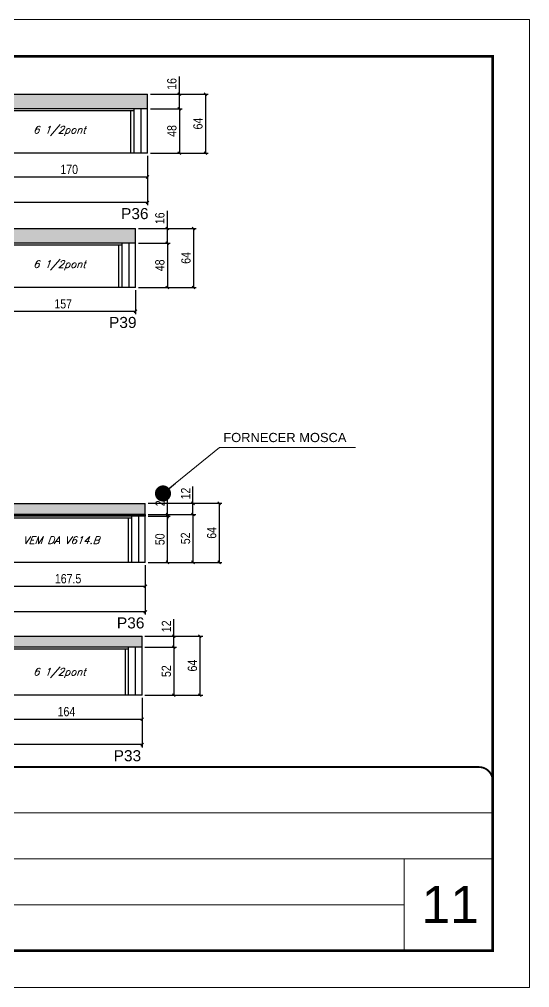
# Model space of a CAD drawing. Extents: x 3309 to 9590, y -2522 to 14608.
# Drawn here: x 7425 to 7978, y 11261 to 12311 of the extents above; entities that cross this region are included whole.
import ezdxf

# ---------------------------------------------------------------- set-up
doc = ezdxf.new("R2010")
doc.units = 0
doc.linetypes.add('CONTINUO', pattern=[0])
doc.linetypes.add('DASHED', pattern=[0.75, 0.5, -0.25])
for name, color, linetype in [('5', 5, 'Continuous'), ('COTA', 241, 'Continuous'), ('Painéis', 200, 'Continuous'), ('SARR_2.2x7', 40, 'Continuous'), ('SARR_3.5x7', 81, 'Continuous'), ('texto', 7, 'Continuous')]:
    doc.layers.add(name, color=color, linetype=linetype)
for name, color, linetype, lineweight in [('CARIMBO', 255, 'Continuous', 9), ('Folhas', 255, 'Continuous', 9), ('Hachura', 251, 'Continuous', 9), ('SARRAFO DE PRESSAO', 251, 'DASHED', 9)]:
    doc.layers.add(name, color=color, linetype=linetype, lineweight=lineweight)
doc.styles.add('ARIAL', font='arial.ttf')
doc.styles.add('COTA TECNICA', font='techl___.ttf', dxfattribs={"height": 10})
doc.styles.add('Romans', font='romans.shx')
doc.styles.get("Standard").update_dxf_attribs({"font": 'arial.ttf'})
doc.dimstyles.new('3x', dxfattribs={"dimtxt": 10, "dimasz": 5, "dimexe": 7, "dimexo": 5, "dimgap": 4, "dimtad": 1, "dimdec": 4, "dimlfac": 0.333333, "dimdsep": 46, "dimtxsty": 'Standard', "dimblk": 'DOT', "dimcen": 0.09, "dimclrd": 1, "dimclre": 1, "dimclrt": 2, "dimadec": 0, "dimazin": 2, "dimtfac": 1, "dimtdec": 4, "dimtmove": 0, "dimatfit": 3, "dimldrblk": 'DOT', "dimfxl": 1, "dimtolj": 1, "dimtzin": 0, "dimlwd": 9, "dimlwe": 9, "dimarcsym": 0})
doc.dimstyles.new('PAINEL', dxfattribs={"dimtxt": 10, "dimasz": 3, "dimexe": 3, "dimexo": 3, "dimgap": 3, "dimtad": 1, "dimdec": 1, "dimzin": 12, "dimdsep": 46, "dimtxsty": 'COTA TECNICA', "dimblk1": 'OBLIQUE', "dimblk2": 'OBLIQUE', "dimsah": 1, "dimcen": 0.9, "dimclrd": 4, "dimclre": 4, "dimclrt": 240, "dimadec": 1, "dimazin": 3, "dimtfac": 1, "dimtdec": 1, "dimtmove": 0, "dimatfit": 3, "dimfxl": 1, "dimtolj": 1, "dimtzin": 12, "dimarcsym": 0})

# ---------------------------------------------------------------- blocks, each defined once
blk = doc.blocks.new('9999999999')
at = {"color": 30, "linetype": 'CONTINUO'}
for p, q in [((98564.6, 34379.6), (99584, 34379.6)), ((98564.6, 34329.8), (99488, 34329.8)), ((99584, 34329.8), (99488, 34329.8)), ((99488, 34329.8), (99488, 34230.2)), ((98564.6, 34280), (99488, 34280))]:
    blk.add_line(p, q, dxfattribs=at)
at = {"color": 30, "linetype": 'CONTINUO', "const_width": 2}
blk.add_lwpolyline([(99584, 34230.2), (99584, 34414.4, 0.414214), (99569, 34429.4), (98229, 34429.4, 0.414214), (98214, 34414.4), (98214, 34245.2, 0.414214), (98229, 34230.2), (99584, 34230.2)], format="xyb", dxfattribs=at)
at = {"layer": 'Folhas'}
blk.add_lwpolyline([(98139, 34190.2), (99624, 34190.2), (99624, 35240.2), (98139, 35240.2)], close=True, dxfattribs=at)
at = {"layer": 'Folhas', "color": 30, "const_width": 3}
blk.add_lwpolyline([(98214, 34230.2), (99584, 34230.2), (99584, 35200.2), (98214, 35200.2)], close=True, dxfattribs=at)
blk = doc.blocks.new('_Oblique')
at = {"color": 0, "linetype": 'ByBlock', "lineweight": -2}
blk.add_line((-0.5, -0.5), (0.5, 0.5), dxfattribs=at)
blk = doc.blocks.new('*D1608')
at = {"layer": 'COTA', "color": 4, "linetype": 'ByBlock', "lineweight": -2, "transparency": 16777216}
for p, q in [((6905.8, 12162.7), (6905.8, 12109.1)), ((7563.8, 12162.7), (7563.8, 12109.1)), ((7563.8, 12112.1), (6905.8, 12112.1))]:
    blk.add_line(p, q, dxfattribs=at)
at = {"layer": 'Defpoints', "color": 0, "linetype": 'ByBlock', "transparency": 16777216}
for p in [(6905.8, 12165.7), (7563.8, 12165.7), (6905.8, 12112.1)]:
    blk.add_point(p, dxfattribs=at)
at = {"layer": 'COTA', "color": 4, "linetype": 'ByBlock', "lineweight": -2, "transparency": 16777216, "xscale": 3, "yscale": 3, "zscale": 3, "rotation": 180}
blk.add_blockref('_Oblique', (6905.8, 12112.1), dxfattribs=at)
at = {"layer": 'COTA', "color": 4, "linetype": 'ByBlock', "lineweight": -2, "transparency": 16777216, "xscale": 3, "yscale": 3, "zscale": 3}
blk.add_blockref('_Oblique', (7563.8, 12112.1), dxfattribs=at)
at = {"layer": 'COTA', "color": 240, "linetype": 'ByBlock', "transparency": 16777216, "insert": (7234.8, 12120.2), "char_height": 10, "attachment_point": 5, "style": 'COTA TECNICA'}
blk.add_mtext('\\A1;658', dxfattribs=at)
blk = doc.blocks.new('*D1607')
at = {"layer": 'COTA', "color": 4, "lineweight": -2, "transparency": 16777216}
for p, q in [((7566.8, 12229.7), (7629.5, 12229.7)), ((7626.5, 12229.7), (7626.5, 12165.7)), ((7566.8, 12165.7), (7629.5, 12165.7))]:
    blk.add_line(p, q, dxfattribs=at)
at = {"layer": 'Defpoints', "color": 0, "transparency": 16777216}
for p in [(7563.8, 12229.7, 0), (7563.8, 12165.7, 0), (7626.5, 12165.7)]:
    blk.add_point(p, dxfattribs=at)
at = {"layer": 'COTA', "color": 4, "lineweight": -2, "transparency": 16777216, "xscale": 3, "yscale": 3, "zscale": 3}
for p, rotation in [((7626.5, 12229.7), 90), ((7626.5, 12165.7), 270)]:
    blk.add_blockref('_Oblique', p, dxfattribs=dict(at, rotation=rotation))
at = {"layer": 'COTA', "color": 240, "transparency": 16777216, "insert": (7618.4, 12197.7), "char_height": 10, "attachment_point": 5, "rotation": 90, "style": 'COTA TECNICA'}
blk.add_mtext('\\A1;64', dxfattribs=at)
blk = doc.blocks.new('*D1609')
at = {"layer": 'COTA', "color": 4, "lineweight": -2, "transparency": 16777216}
for p, q in [((7393.8, 12162.7), (7393.8, 12136.8)), ((7563.8, 12162.7), (7563.8, 12136.8)), ((7393.8, 12139.8), (7563.8, 12139.8))]:
    blk.add_line(p, q, dxfattribs=at)
at = {"layer": 'Defpoints', "color": 0, "transparency": 16777216}
for p in [(7393.8, 12165.7, 0), (7563.8, 12165.7, 0), (7563.8, 12139.8)]:
    blk.add_point(p, dxfattribs=at)
at = {"layer": 'COTA', "color": 4, "lineweight": -2, "transparency": 16777216, "xscale": 3, "yscale": 3, "zscale": 3, "rotation": 180}
blk.add_blockref('_Oblique', (7393.8, 12139.8), dxfattribs=at)
at = {"layer": 'COTA', "color": 4, "lineweight": -2, "transparency": 16777216, "xscale": 3, "yscale": 3, "zscale": 3}
blk.add_blockref('_Oblique', (7563.8, 12139.8), dxfattribs=at)
at = {"layer": 'COTA', "color": 240, "transparency": 16777216, "insert": (7478.8, 12147.9), "char_height": 10, "attachment_point": 5, "style": 'COTA TECNICA'}
blk.add_mtext('\\A1;170', dxfattribs=at)
blk = doc.blocks.new('*D1610')
at = {"layer": 'COTA', "color": 4, "lineweight": -2, "transparency": 16777216}
for p, q in [((7566.8, 12213.7), (7601.2, 12213.7)), ((7598.2, 12213.7), (7598.2, 12165.7)), ((7566.8, 12165.7), (7601.2, 12165.7))]:
    blk.add_line(p, q, dxfattribs=at)
at = {"layer": 'Defpoints', "color": 0, "transparency": 16777216}
for p in [(7563.8, 12213.7, 0), (7563.8, 12165.7, 0), (7598.2, 12165.7)]:
    blk.add_point(p, dxfattribs=at)
at = {"layer": 'COTA', "color": 4, "lineweight": -2, "transparency": 16777216, "xscale": 3, "yscale": 3, "zscale": 3}
for p, rotation in [((7598.2, 12213.7), 90), ((7598.2, 12165.7), 270)]:
    blk.add_blockref('_Oblique', p, dxfattribs=dict(at, rotation=rotation))
at = {"layer": 'COTA', "color": 240, "transparency": 16777216, "insert": (7590.1, 12189.7), "char_height": 10, "attachment_point": 5, "rotation": 90, "style": 'COTA TECNICA'}
blk.add_mtext('\\A1;48', dxfattribs=at)
blk = doc.blocks.new('*D1611')
at = {"layer": 'COTA', "color": 4, "lineweight": -2, "transparency": 16777216}
for p, q in [((7598.2, 12229.7), (7598.2, 12248.7)), ((7566.8, 12229.7), (7601.2, 12229.7)), ((7598.2, 12213.7), (7598.2, 12229.7)), ((7566.8, 12213.7), (7601.2, 12213.7))]:
    blk.add_line(p, q, dxfattribs=at)
at = {"layer": 'Defpoints', "color": 0, "transparency": 16777216}
for p in [(7563.8, 12229.7, 0), (7598.2, 12229.7), (7563.8, 12213.7, 0)]:
    blk.add_point(p, dxfattribs=at)
at = {"layer": 'COTA', "color": 4, "lineweight": -2, "transparency": 16777216, "xscale": 3, "yscale": 3, "zscale": 3}
for p, rotation in [((7598.2, 12229.7), 90), ((7598.2, 12213.7), 270)]:
    blk.add_blockref('_Oblique', p, dxfattribs=dict(at, rotation=rotation))
at = {"layer": 'COTA', "color": 240, "transparency": 16777216, "insert": (7590.1, 12240.7), "char_height": 10, "attachment_point": 5, "rotation": 90, "style": 'COTA TECNICA'}
blk.add_mtext('\\A1;16', dxfattribs=at)
blk = doc.blocks.new('*D1614')
at = {"layer": 'COTA', "color": 4, "lineweight": -2, "transparency": 16777216}
for p, q in [((7553.8, 12084), (7616.5, 12084)), ((7613.5, 12084), (7613.5, 12020)), ((7553.8, 12020), (7616.5, 12020))]:
    blk.add_line(p, q, dxfattribs=at)
at = {"layer": 'Defpoints', "color": 0, "transparency": 16777216}
for p in [(7550.8, 12084, 0), (7550.8, 12020, 0), (7613.5, 12020)]:
    blk.add_point(p, dxfattribs=at)
at = {"layer": 'COTA', "color": 4, "lineweight": -2, "transparency": 16777216, "xscale": 3, "yscale": 3, "zscale": 3}
for p, rotation in [((7613.5, 12084), 90), ((7613.5, 12020), 270)]:
    blk.add_blockref('_Oblique', p, dxfattribs=dict(at, rotation=rotation))
at = {"layer": 'COTA', "color": 240, "transparency": 16777216, "insert": (7605.4, 12052), "char_height": 10, "attachment_point": 5, "rotation": 90, "style": 'COTA TECNICA'}
blk.add_mtext('\\A1;64', dxfattribs=at)
blk = doc.blocks.new('*D1615')
at = {"layer": 'COTA', "color": 4, "lineweight": -2, "transparency": 16777216}
for p, q in [((7393.8, 12017), (7393.8, 11991.1)), ((7550.8, 12017), (7550.8, 11991.1)), ((7393.8, 11994.1), (7550.8, 11994.1))]:
    blk.add_line(p, q, dxfattribs=at)
at = {"layer": 'Defpoints', "color": 0, "transparency": 16777216}
for p in [(7393.8, 12020, 0), (7550.8, 12020, 0), (7550.8, 11994.1)]:
    blk.add_point(p, dxfattribs=at)
at = {"layer": 'COTA', "color": 4, "lineweight": -2, "transparency": 16777216, "xscale": 3, "yscale": 3, "zscale": 3, "rotation": 180}
blk.add_blockref('_Oblique', (7393.8, 11994.1), dxfattribs=at)
at = {"layer": 'COTA', "color": 4, "lineweight": -2, "transparency": 16777216, "xscale": 3, "yscale": 3, "zscale": 3}
blk.add_blockref('_Oblique', (7550.8, 11994.1), dxfattribs=at)
at = {"layer": 'COTA', "color": 240, "transparency": 16777216, "insert": (7472.3, 12002.2), "char_height": 10, "attachment_point": 5, "style": 'COTA TECNICA'}
blk.add_mtext('\\A1;157', dxfattribs=at)
blk = doc.blocks.new('*D1616')
at = {"layer": 'COTA', "color": 4, "lineweight": -2, "transparency": 16777216}
for p, q in [((7553.8, 12068), (7588.2, 12068)), ((7585.2, 12068), (7585.2, 12020)), ((7553.8, 12020), (7588.2, 12020))]:
    blk.add_line(p, q, dxfattribs=at)
at = {"layer": 'Defpoints', "color": 0, "transparency": 16777216}
for p in [(7550.8, 12068, 0), (7550.8, 12020, 0), (7585.2, 12020)]:
    blk.add_point(p, dxfattribs=at)
at = {"layer": 'COTA', "color": 4, "lineweight": -2, "transparency": 16777216, "xscale": 3, "yscale": 3, "zscale": 3}
for p, rotation in [((7585.2, 12068), 90), ((7585.2, 12020), 270)]:
    blk.add_blockref('_Oblique', p, dxfattribs=dict(at, rotation=rotation))
at = {"layer": 'COTA', "color": 240, "transparency": 16777216, "insert": (7577.1, 12044), "char_height": 10, "attachment_point": 5, "rotation": 90, "style": 'COTA TECNICA'}
blk.add_mtext('\\A1;48', dxfattribs=at)
blk = doc.blocks.new('*D1617')
at = {"layer": 'COTA', "color": 4, "lineweight": -2, "transparency": 16777216}
for p, q in [((7585.2, 12084), (7585.2, 12103)), ((7553.8, 12084), (7588.2, 12084)), ((7585.2, 12068), (7585.2, 12084)), ((7553.8, 12068), (7588.2, 12068))]:
    blk.add_line(p, q, dxfattribs=at)
at = {"layer": 'Defpoints', "color": 0, "transparency": 16777216}
for p in [(7550.8, 12084, 0), (7585.2, 12084), (7550.8, 12068, 0)]:
    blk.add_point(p, dxfattribs=at)
at = {"layer": 'COTA', "color": 4, "lineweight": -2, "transparency": 16777216, "xscale": 3, "yscale": 3, "zscale": 3}
for p, rotation in [((7585.2, 12084), 90), ((7585.2, 12068), 270)]:
    blk.add_blockref('_Oblique', p, dxfattribs=dict(at, rotation=rotation))
at = {"layer": 'COTA', "color": 240, "transparency": 16777216, "insert": (7577.1, 12095), "char_height": 10, "attachment_point": 5, "rotation": 90, "style": 'COTA TECNICA'}
blk.add_mtext('\\A1;16', dxfattribs=at)
blk = doc.blocks.new('*D1631')
at = {"layer": 'COTA', "color": 4, "linetype": 'ByBlock', "lineweight": -2, "transparency": 16777216}
for p, q in [((6905.8, 11718.9), (6905.8, 11665.2)), ((7561.3, 11718.9), (7561.3, 11665.2)), ((7561.3, 11668.2), (6905.8, 11668.2))]:
    blk.add_line(p, q, dxfattribs=at)
at = {"layer": 'Defpoints', "color": 0, "linetype": 'ByBlock', "transparency": 16777216}
for p in [(6905.8, 11721.9), (7561.3, 11721.9), (6905.8, 11668.2)]:
    blk.add_point(p, dxfattribs=at)
at = {"layer": 'COTA', "color": 4, "linetype": 'ByBlock', "lineweight": -2, "transparency": 16777216, "xscale": 3, "yscale": 3, "zscale": 3, "rotation": 180}
blk.add_blockref('_Oblique', (6905.8, 11668.2), dxfattribs=at)
at = {"layer": 'COTA', "color": 4, "linetype": 'ByBlock', "lineweight": -2, "transparency": 16777216, "xscale": 3, "yscale": 3, "zscale": 3}
blk.add_blockref('_Oblique', (7561.3, 11668.2), dxfattribs=at)
at = {"layer": 'COTA', "color": 240, "linetype": 'ByBlock', "transparency": 16777216, "insert": (7233.6, 11676.4), "char_height": 10, "attachment_point": 5, "style": 'COTA TECNICA'}
blk.add_mtext('\\A1;655.5', dxfattribs=at)
blk = doc.blocks.new('*D1627')
at = {"layer": 'COTA', "color": 4, "lineweight": -2, "transparency": 16777216}
for p, q in [((7564.3, 11785.9), (7644.4, 11785.9)), ((7641.4, 11785.9), (7641.4, 11721.9)), ((7564.3, 11721.9), (7644.4, 11721.9))]:
    blk.add_line(p, q, dxfattribs=at)
at = {"layer": 'Defpoints', "color": 0, "transparency": 16777216}
for p in [(7561.3, 11785.9, 0), (7561.3, 11721.9, 0), (7641.4, 11721.9)]:
    blk.add_point(p, dxfattribs=at)
at = {"layer": 'COTA', "color": 4, "lineweight": -2, "transparency": 16777216, "xscale": 3, "yscale": 3, "zscale": 3}
for p, rotation in [((7641.4, 11785.9), 90), ((7641.4, 11721.9), 270)]:
    blk.add_blockref('_Oblique', p, dxfattribs=dict(at, rotation=rotation))
at = {"layer": 'COTA', "color": 240, "transparency": 16777216, "insert": (7633.3, 11753.9), "char_height": 10, "attachment_point": 5, "rotation": 90, "style": 'COTA TECNICA'}
blk.add_mtext('\\A1;64', dxfattribs=at)
blk = doc.blocks.new('*D1628')
at = {"layer": 'COTA', "color": 4, "lineweight": -2, "transparency": 16777216}
for p, q in [((7393.8, 11718.9), (7393.8, 11693)), ((7561.3, 11718.9), (7561.3, 11693)), ((7393.8, 11696), (7561.3, 11696))]:
    blk.add_line(p, q, dxfattribs=at)
at = {"layer": 'Defpoints', "color": 0, "transparency": 16777216}
for p in [(7393.8, 11721.9, 0), (7561.3, 11721.9, 0), (7561.3, 11696)]:
    blk.add_point(p, dxfattribs=at)
at = {"layer": 'COTA', "color": 4, "lineweight": -2, "transparency": 16777216, "xscale": 3, "yscale": 3, "zscale": 3, "rotation": 180}
blk.add_blockref('_Oblique', (7393.8, 11696), dxfattribs=at)
at = {"layer": 'COTA', "color": 4, "lineweight": -2, "transparency": 16777216, "xscale": 3, "yscale": 3, "zscale": 3}
blk.add_blockref('_Oblique', (7561.3, 11696), dxfattribs=at)
at = {"layer": 'COTA', "color": 240, "transparency": 16777216, "insert": (7477.6, 11704.1), "char_height": 10, "attachment_point": 5, "style": 'COTA TECNICA'}
blk.add_mtext('\\A1;167.5', dxfattribs=at)
blk = doc.blocks.new('*D1629')
at = {"layer": 'COTA', "color": 4, "lineweight": -2, "transparency": 16777216}
for p, q in [((7564.3, 11773.9), (7616, 11773.9)), ((7613, 11773.9), (7613, 11721.9)), ((7564.3, 11721.9), (7616, 11721.9))]:
    blk.add_line(p, q, dxfattribs=at)
at = {"layer": 'Defpoints', "color": 0, "transparency": 16777216}
for p in [(7561.3, 11773.9, 0), (7561.3, 11721.9, 0), (7613, 11721.9)]:
    blk.add_point(p, dxfattribs=at)
at = {"layer": 'COTA', "color": 4, "lineweight": -2, "transparency": 16777216, "xscale": 3, "yscale": 3, "zscale": 3}
for p, rotation in [((7613, 11773.9), 90), ((7613, 11721.9), 270)]:
    blk.add_blockref('_Oblique', p, dxfattribs=dict(at, rotation=rotation))
at = {"layer": 'COTA', "color": 240, "transparency": 16777216, "insert": (7604.9, 11747.9), "char_height": 10, "attachment_point": 5, "rotation": 90, "style": 'COTA TECNICA'}
blk.add_mtext('\\A1;52', dxfattribs=at)
blk = doc.blocks.new('*D1630')
at = {"layer": 'COTA', "color": 4, "lineweight": -2, "transparency": 16777216}
for p, q in [((7613, 11785.9), (7613, 11804.2)), ((7564.3, 11785.9), (7616, 11785.9)), ((7613, 11773.9), (7613, 11785.9)), ((7564.3, 11773.9), (7616, 11773.9))]:
    blk.add_line(p, q, dxfattribs=at)
at = {"layer": 'Defpoints', "color": 0, "transparency": 16777216}
for p in [(7561.3, 11785.9, 0), (7613, 11785.9), (7561.3, 11773.9, 0)]:
    blk.add_point(p, dxfattribs=at)
at = {"layer": 'COTA', "color": 4, "lineweight": -2, "transparency": 16777216, "xscale": 3, "yscale": 3, "zscale": 3}
for p, rotation in [((7613, 11785.9), 90), ((7613, 11773.9), 270)]:
    blk.add_blockref('_Oblique', p, dxfattribs=dict(at, rotation=rotation))
at = {"layer": 'COTA', "color": 240, "transparency": 16777216, "insert": (7605, 11796.5), "char_height": 10, "attachment_point": 5, "rotation": 90, "style": 'COTA TECNICA'}
blk.add_mtext('\\A1;12', dxfattribs=at)
blk = doc.blocks.new('*D1635')
at = {"layer": 'COTA', "color": 4, "linetype": 'ByBlock', "lineweight": -2, "transparency": 16777216}
for p, q in [((6905.8, 11574.9), (6905.8, 11521.2)), ((7557.8, 11574.9), (7557.8, 11521.2)), ((7557.8, 11524.2), (6905.8, 11524.2))]:
    blk.add_line(p, q, dxfattribs=at)
at = {"layer": 'Defpoints', "color": 0, "linetype": 'ByBlock', "transparency": 16777216}
for p in [(6905.8, 11577.9), (7557.8, 11577.9), (6905.8, 11524.2)]:
    blk.add_point(p, dxfattribs=at)
at = {"layer": 'COTA', "color": 4, "linetype": 'ByBlock', "lineweight": -2, "transparency": 16777216, "xscale": 3, "yscale": 3, "zscale": 3, "rotation": 180}
blk.add_blockref('_Oblique', (6905.8, 11524.2), dxfattribs=at)
at = {"layer": 'COTA', "color": 4, "linetype": 'ByBlock', "lineweight": -2, "transparency": 16777216, "xscale": 3, "yscale": 3, "zscale": 3}
blk.add_blockref('_Oblique', (7557.8, 11524.2), dxfattribs=at)
at = {"layer": 'COTA', "color": 240, "linetype": 'ByBlock', "transparency": 16777216, "insert": (7231.8, 11532.3), "char_height": 10, "attachment_point": 5, "style": 'COTA TECNICA'}
blk.add_mtext('\\A1;652', dxfattribs=at)
blk = doc.blocks.new('*D1634')
at = {"layer": 'COTA', "color": 4, "lineweight": -2, "transparency": 16777216}
for p, q in [((7560.8, 11641.9), (7623.5, 11641.9)), ((7620.5, 11641.9), (7620.5, 11577.9)), ((7560.8, 11577.9), (7623.5, 11577.9))]:
    blk.add_line(p, q, dxfattribs=at)
at = {"layer": 'Defpoints', "color": 0, "transparency": 16777216}
for p in [(7557.8, 11641.9, 0), (7557.8, 11577.9, 0), (7620.5, 11577.9)]:
    blk.add_point(p, dxfattribs=at)
at = {"layer": 'COTA', "color": 4, "lineweight": -2, "transparency": 16777216, "xscale": 3, "yscale": 3, "zscale": 3}
for p, rotation in [((7620.5, 11641.9), 90), ((7620.5, 11577.9), 270)]:
    blk.add_blockref('_Oblique', p, dxfattribs=dict(at, rotation=rotation))
at = {"layer": 'COTA', "color": 240, "transparency": 16777216, "insert": (7612.4, 11609.9), "char_height": 10, "attachment_point": 5, "rotation": 90, "style": 'COTA TECNICA'}
blk.add_mtext('\\A1;64', dxfattribs=at)
blk = doc.blocks.new('*D1636')
at = {"layer": 'COTA', "color": 4, "lineweight": -2, "transparency": 16777216}
for p, q in [((7393.8, 11574.9), (7393.8, 11548.9)), ((7557.8, 11574.9), (7557.8, 11548.9)), ((7393.8, 11551.9), (7557.8, 11551.9))]:
    blk.add_line(p, q, dxfattribs=at)
at = {"layer": 'Defpoints', "color": 0, "transparency": 16777216}
for p in [(7393.8, 11577.9, 0), (7557.8, 11577.9, 0), (7557.8, 11551.9)]:
    blk.add_point(p, dxfattribs=at)
at = {"layer": 'COTA', "color": 4, "lineweight": -2, "transparency": 16777216, "xscale": 3, "yscale": 3, "zscale": 3, "rotation": 180}
blk.add_blockref('_Oblique', (7393.8, 11551.9), dxfattribs=at)
at = {"layer": 'COTA', "color": 4, "lineweight": -2, "transparency": 16777216, "xscale": 3, "yscale": 3, "zscale": 3}
blk.add_blockref('_Oblique', (7557.8, 11551.9), dxfattribs=at)
at = {"layer": 'COTA', "color": 240, "transparency": 16777216, "insert": (7475.8, 11560), "char_height": 10, "attachment_point": 5, "style": 'COTA TECNICA'}
blk.add_mtext('\\A1;164', dxfattribs=at)
blk = doc.blocks.new('*D1637')
at = {"layer": 'COTA', "color": 4, "lineweight": -2, "transparency": 16777216}
for p, q in [((7560.8, 11629.9), (7595.2, 11629.9)), ((7592.2, 11629.9), (7592.2, 11577.9)), ((7560.8, 11577.9), (7595.2, 11577.9))]:
    blk.add_line(p, q, dxfattribs=at)
at = {"layer": 'Defpoints', "color": 0, "transparency": 16777216}
for p in [(7557.8, 11629.9, 0), (7557.8, 11577.9, 0), (7592.2, 11577.9)]:
    blk.add_point(p, dxfattribs=at)
at = {"layer": 'COTA', "color": 4, "lineweight": -2, "transparency": 16777216, "xscale": 3, "yscale": 3, "zscale": 3}
for p, rotation in [((7592.2, 11629.9), 90), ((7592.2, 11577.9), 270)]:
    blk.add_blockref('_Oblique', p, dxfattribs=dict(at, rotation=rotation))
at = {"layer": 'COTA', "color": 240, "transparency": 16777216, "insert": (7584.1, 11603.9), "char_height": 10, "attachment_point": 5, "rotation": 90, "style": 'COTA TECNICA'}
blk.add_mtext('\\A1;52', dxfattribs=at)
blk = doc.blocks.new('*D1638')
at = {"layer": 'COTA', "color": 4, "lineweight": -2, "transparency": 16777216}
for p, q in [((7592.2, 11641.9), (7592.2, 11660.2)), ((7560.8, 11641.9), (7595.2, 11641.9)), ((7592.2, 11629.9), (7592.2, 11641.9)), ((7560.8, 11629.9), (7595.2, 11629.9))]:
    blk.add_line(p, q, dxfattribs=at)
at = {"layer": 'Defpoints', "color": 0, "transparency": 16777216}
for p in [(7557.8, 11641.9, 0), (7592.2, 11641.9), (7557.8, 11629.9, 0)]:
    blk.add_point(p, dxfattribs=at)
at = {"layer": 'COTA', "color": 4, "lineweight": -2, "transparency": 16777216, "xscale": 3, "yscale": 3, "zscale": 3}
for p, rotation in [((7592.2, 11641.9), 90), ((7592.2, 11629.9), 270)]:
    blk.add_blockref('_Oblique', p, dxfattribs=dict(at, rotation=rotation))
at = {"layer": 'COTA', "color": 240, "transparency": 16777216, "insert": (7584.1, 11652.5), "char_height": 10, "attachment_point": 5, "rotation": 90, "style": 'COTA TECNICA'}
blk.add_mtext('\\A1;12', dxfattribs=at)
blk = doc.blocks.new('*D2682')
at = {"layer": 'COTA', "color": 4, "lineweight": -2, "transparency": 16777216}
for p, q in [((7564.3, 11771.9), (7588.3, 11771.9)), ((7585.3, 11721.9), (7585.3, 11771.9)), ((7564.3, 11721.9), (7588.3, 11721.9))]:
    blk.add_line(p, q, dxfattribs=at)
at = {"layer": 'Defpoints', "color": 0, "transparency": 16777216}
for p in [(7561.3, 11771.9, 0), (7585.3, 11771.9), (7561.3, 11721.9, 0)]:
    blk.add_point(p, dxfattribs=at)
at = {"layer": 'COTA', "color": 4, "lineweight": -2, "transparency": 16777216, "xscale": 3, "yscale": 3, "zscale": 3}
for p, rotation in [((7585.3, 11771.9), 90), ((7585.3, 11721.9), 270)]:
    blk.add_blockref('_Oblique', p, dxfattribs=dict(at, rotation=rotation))
at = {"layer": 'COTA', "color": 240, "transparency": 16777216, "insert": (7577.2, 11746.9), "char_height": 10, "attachment_point": 5, "rotation": 90, "style": 'COTA TECNICA'}
blk.add_mtext('\\A1;50', dxfattribs=at)
blk = doc.blocks.new('*D2683')
at = {"layer": 'COTA', "color": 4, "lineweight": -2, "transparency": 16777216}
for p, q in [((7585.3, 11773.9), (7585.3, 11792)), ((7564.3, 11773.9), (7588.3, 11773.9)), ((7564.3, 11771.9), (7588.3, 11771.9)), ((7585.3, 11771.9), (7585.3, 11773.9)), ((7585.3, 11771.9), (7585.3, 11768.9))]:
    blk.add_line(p, q, dxfattribs=at)
at = {"layer": 'Defpoints', "color": 0, "transparency": 16777216}
for p in [(7561.3, 11773.9, 0), (7561.3, 11771.9, 0), (7585.3, 11773.9)]:
    blk.add_point(p, dxfattribs=at)
at = {"layer": 'COTA', "color": 4, "lineweight": -2, "transparency": 16777216, "xscale": 3, "yscale": 3, "zscale": 3}
for p, rotation in [((7585.3, 11773.9), 270), ((7585.3, 11771.9), 90)]:
    blk.add_blockref('_Oblique', p, dxfattribs=dict(at, rotation=rotation))
at = {"layer": 'COTA', "color": 240, "transparency": 16777216, "insert": (7577.3, 11785.9), "char_height": 10, "attachment_point": 5, "rotation": 90, "style": 'COTA TECNICA'}
blk.add_mtext('\\A1;2', dxfattribs=at)
blk = doc.blocks.new('_Dot')
at = {"color": 0, "linetype": 'ByBlock', "lineweight": -2}
blk.add_line((-0.5, 0), (-1, 0), dxfattribs=at)
at = {"color": 0, "linetype": 'ByBlock', "const_width": 0.5}
blk.add_lwpolyline([(-0.25, 0, 1), (0.25, 0, 1)], format="xyb", close=True, dxfattribs=at)

msp = doc.modelspace()

# ---------------------------------------------------------------- hatches: boundary and pattern name
at = {"layer": 'COTA'}
h = msp.add_hatch(dxfattribs=at)
h.set_pattern_fill('AR-CONC', color=256, scale=0.03)
h.set_pattern_definition([(50, (-20.934, -1046.2923), (5.4655401, -0.4781726), [0.5715, -6.2865]), (355, (-20.934, -1046.2923), (-1.0573026, 5.7317054), [0.4572, -5.0292175]), (100.451445, (-20.4784, -1046.332), (4.4082374, 5.2535326), [0.4857003, -5.3427073]), (46.1842, (-20.934, -1044.768), (8.1323712, -1.2612698), [0.85725, -9.42975]), (96.63556, (-20.256, -1044.8734), (7.122124, 7.4227837), [0.7285507, -8.0140682]), (351.18415, (-20.934, -1044.768), (7.122124, 7.4227837), [0.685799, -7.543792]), (21, (-20.172, -1045.1493), (4.5484317, -3.067956), [0.5715, -6.2865]), (326, (-20.172, -1045.1493), (1.8540609, 5.525639), [0.4572, -5.0292]), (71.451445, (-19.793, -1045.405), (6.4024926, 2.457683), [0.4857003, -5.3426981]), (37.5, (-20.934, -1046.2923), (0.0926581, 2.53665117), [0, -4.96824, 0, -5.1054, 0, -5.04825]), (7.5, (-20.934, -1046.2923), (2.00458988, 3.00541724), [0, -2.91084, 0, -4.85394, 0, -1.92405]), (327.5, (-22.6332, -1046.2923), (4.06771786, -0.17186232), [0, -1.905, 0, -5.9436, 0, -7.8867]), (317.5, (-23.395, -1046.2923), (4.44387544, 0.7627947), [0, -2.4765, 0, -3.94716, 0, -5.6007])])
h.paths.add_polyline_path([(7563.81, 12213.71), (7563.81, 12229.71), (6905.81, 12229.71), (6905.81, 12213.71)])
h = msp.add_hatch(dxfattribs=at)
h.set_pattern_fill('AR-CONC', color=256, scale=0.03)
h.set_pattern_definition([(50, (-20.934, -1192.0203), (5.4655401, -0.4781726), [0.5715, -6.2865]), (355, (-20.934, -1192.0203), (-1.0573026, 5.7317054), [0.4572, -5.0292175]), (100.451445, (-20.4784, -1192.06), (4.4082374, 5.2535326), [0.4857003, -5.3427073]), (46.1842, (-20.934, -1190.496), (8.1323712, -1.2612698), [0.85725, -9.42975]), (96.63556, (-20.256, -1190.6014), (7.122124, 7.4227837), [0.7285507, -8.0140682]), (351.18415, (-20.934, -1190.496), (7.122124, 7.4227837), [0.685799, -7.543792]), (21, (-20.172, -1190.8773), (4.5484317, -3.067956), [0.5715, -6.2865]), (326, (-20.172, -1190.8773), (1.8540609, 5.525639), [0.4572, -5.0292]), (71.451445, (-19.793, -1191.133), (6.4024926, 2.457683), [0.4857003, -5.3426981]), (37.5, (-20.934, -1192.0203), (0.0926581, 2.53665117), [0, -4.96824, 0, -5.1054, 0, -5.04825]), (7.5, (-20.934, -1192.0203), (2.00458988, 3.00541724), [0, -2.91084, 0, -4.85394, 0, -1.92405]), (327.5, (-22.6332, -1192.0203), (4.06771786, -0.17186232), [0, -1.905, 0, -5.9436, 0, -7.8867]), (317.5, (-23.395, -1192.0203), (4.44387544, 0.7627947), [0, -2.4765, 0, -3.94716, 0, -5.6007])])
h.paths.add_polyline_path([(7550.81, 12067.99), (7550.81, 12083.99), (6905.81, 12083.99), (6905.81, 12067.99)])
h = msp.add_hatch(dxfattribs=at)
h.set_pattern_fill('AR-CONC', color=256, scale=0.03)
h.set_pattern_definition([(50, (-20.934, -1490.138), (5.4655401, -0.4781726), [0.5715, -6.2865]), (355, (-20.934, -1490.138), (-1.0573026, 5.7317054), [0.4572, -5.0292175]), (100.451445, (-20.4784, -1490.1777), (4.4082374, 5.2535326), [0.4857003, -5.3427073]), (46.1842, (-20.934, -1488.614), (8.1323712, -1.2612698), [0.85725, -9.42975]), (96.63556, (-20.256, -1488.719), (7.122124, 7.4227837), [0.7285507, -8.0140682]), (351.18415, (-20.934, -1488.614), (7.122124, 7.4227837), [0.685799, -7.543792]), (21, (-20.172, -1488.995), (4.5484317, -3.067956), [0.5715, -6.2865]), (326, (-20.172, -1488.995), (1.8540609, 5.525639), [0.4572, -5.0292]), (71.451445, (-19.793, -1489.2505), (6.4024926, 2.457683), [0.4857003, -5.3426981]), (37.5, (-20.934, -1490.1379), (0.0926581, 2.53665117), [0, -4.96824, 0, -5.1054, 0, -5.04825]), (7.5, (-20.934, -1490.138), (2.00458988, 3.00541724), [0, -2.91084, 0, -4.85394, 0, -1.92405]), (327.5, (-22.6332, -1490.1379), (4.06771786, -0.17186232), [0, -1.905, 0, -5.9436, 0, -7.8867]), (317.5, (-23.395, -1490.138), (4.44387544, 0.7627947), [0, -2.4765, 0, -3.94716, 0, -5.6007])])
h.paths.add_polyline_path([(7561.31, 11773.87), (7561.31, 11785.87), (6905.81, 11785.87), (6905.81, 11773.87)])
h = msp.add_hatch(dxfattribs=at)
h.set_pattern_fill('AR-CONC', color=256, scale=0.03)
h.set_pattern_definition([(50, (-20.934, -1634.15), (5.4655401, -0.4781726), [0.5715, -6.2865]), (355, (-20.934, -1634.15), (-1.0573026, 5.7317054), [0.4572, -5.0292175]), (100.451445, (-20.4784, -1634.19), (4.4082374, 5.2535326), [0.4857003, -5.3427073]), (46.1842, (-20.934, -1632.626), (8.1323712, -1.2612698), [0.85725, -9.42975]), (96.63556, (-20.256, -1632.731), (7.122124, 7.4227837), [0.7285507, -8.0140682]), (351.18415, (-20.934, -1632.626), (7.122124, 7.4227837), [0.685799, -7.543792]), (21, (-20.172, -1633.007), (4.5484317, -3.067956), [0.5715, -6.2865]), (326, (-20.172, -1633.007), (1.8540609, 5.525639), [0.4572, -5.0292]), (71.451445, (-19.793, -1633.2627), (6.4024926, 2.457683), [0.4857003, -5.3426981]), (37.5, (-20.934, -1634.15), (0.0926581, 2.53665117), [0, -4.96824, 0, -5.1054, 0, -5.04825]), (7.5, (-20.934, -1634.15), (2.00458988, 3.00541724), [0, -2.91084, 0, -4.85394, 0, -1.92405]), (327.5, (-22.6332, -1634.15), (4.06771786, -0.17186232), [0, -1.905, 0, -5.9436, 0, -7.8867]), (317.5, (-23.395, -1634.15), (4.44387544, 0.7627947), [0, -2.4765, 0, -3.94716, 0, -5.6007])])
h.paths.add_polyline_path([(7557.81, 11629.86), (7557.81, 11641.86), (6905.81, 11641.86), (6905.81, 11629.86)])

# ---------------------------------------------------------------- linework, layer by layer
for p, q in [((6905.81, 12229.71, 0), (7563.81, 12229.71, 0)), ((7563.81, 12213.71, 0), (7563.81, 12229.71, 0)), ((6905.81, 12083.99, 0), (7550.81, 12083.99, 0)), ((7550.81, 12067.99, 0), (7550.81, 12083.99, 0)), ((6905.81, 11785.87, 0), (7561.31, 11785.87, 0)), ((7561.31, 11773.87, 0), (7561.31, 11785.87, 0)), ((6905.81, 11641.86, 0), (7557.81, 11641.86, 0)), ((7557.81, 11629.86, 0), (7557.81, 11641.86, 0))]:
    msp.add_line(p, q, dxfattribs=at)
at = {"layer": 'Painéis', "linetype": 'ByBlock'}
for p, q in [((7563.81, 12213.71, 0), (6905.81, 12213.71, 0)), ((7563.81, 12165.71, 0), (7563.81, 12213.71, 0)), ((7563.81, 12165.71, 0), (6905.81, 12165.71, 0)), ((7550.81, 12067.99, 0), (6905.81, 12067.99, 0)), ((7550.81, 12019.99, 0), (7550.81, 12067.99, 0)), ((7550.81, 12019.99, 0), (6905.81, 12019.99, 0)), ((7561.31, 11773.87, 0), (6905.81, 11773.87, 0)), ((7561.31, 11721.87, 0), (7561.31, 11773.87, 0)), ((7561.31, 11721.87, 0), (6905.81, 11721.87, 0)), ((7557.81, 11629.86, 0), (6905.81, 11629.86, 0)), ((7557.81, 11577.86, 0), (7557.81, 11629.86, 0)), ((7557.81, 11577.86, 0), (6905.81, 11577.86, 0))]:
    msp.add_line(p, q, dxfattribs=at)
at = {"layer": 'Painéis', "linetype": 'ByBlock', "elevation": 0}
msp.add_lwpolyline([(6905.81, 11773.87), (7561.31, 11773.87), (7561.31, 11771.87), (6905.81, 11771.87)], close=True, dxfattribs=at)
at = {"layer": 'SARR_2.2x7', "linetype": 'Continuous'}
for p, q in [((7548.81, 12211.51, 0), (7393.81, 12211.51, 0)), ((7556.81, 12165.71, 0), (7556.81, 12213.71, 0)), ((7535.81, 12065.79, 0), (7393.81, 12065.79, 0)), ((7543.81, 12019.99, 0), (7543.81, 12067.99, 0)), ((7554.31, 11721.87, 0), (7554.31, 11771.87, 0)), ((7546.31, 11769.67, 0), (7393.81, 11769.67, 0)), ((7542.81, 11627.66, 0), (7393.81, 11627.66, 0)), ((7550.81, 11577.86, 0), (7550.81, 11629.86, 0))]:
    msp.add_line(p, q, dxfattribs=at)
at = {"layer": 'SARR_3.5x7'}
for p, q in [((7545.31, 12211.51, 0), (7545.31, 12165.71, 0)), ((7548.81, 12213.71, 0), (7548.81, 12165.71, 0)), ((7532.31, 12065.79, 0), (7532.31, 12019.99, 0)), ((7535.81, 12067.99, 0), (7535.81, 12019.99, 0)), ((7546.31, 11771.87, 0), (7546.31, 11721.87, 0)), ((7542.81, 11769.67, 0), (7542.81, 11721.87, 0)), ((7539.31, 11627.66, 0), (7539.31, 11577.86, 0)), ((7542.81, 11629.86, 0), (7542.81, 11577.86, 0))]:
    msp.add_line(p, q, dxfattribs=at)

# ---------------------------------------------------------------- block references
at = {"layer": 'SARRAFO DE PRESSAO', "color": 6, "linetype": 'ByBlock'}
msp.add_blockref('9999999999', (-91646.11, -22929.5), dxfattribs=at)

# ---------------------------------------------------------------- texts
at = {"layer": '5', "linetype": 'Continuous'}
for s, rotation, p in [('P36', 0.00004, (7534.99, 12094.08, 0)), ('P39', 0.00004, (7521.99, 11976.06, 0)), ('P36', 359.99996, (7530.51, 11650.23, 0)), ('P33', 359.99996, (7527, 11506.22, 0))]:
    msp.add_text(s, height=12, rotation=rotation, dxfattribs=at).set_placement(p)
at = {"layer": 'CARIMBO', "style": 'ARIAL'}
for s, height, p in [('FORNECER MOSCA', 10, (7645.84, 11852.28)), ('11', 40, (7860.73, 11330.85))]:
    msp.add_text(s, height=height, dxfattribs=at).set_placement(p)
at = {"layer": 'texto', "color": 2, "char_height": 8, "attachment_point": 5, "style": 'Romans'}
for s, insert in [('{\\Q19;\\C256;6 1/2pont}', (7468.31, 12189.71, 0)), ('{\\Q19;\\C256;6 1/2pont}', (7468.31, 12043.99, 0)), ('{\\Q19;\\C256;VEM DA V614.B}', (7470.06, 11745.87, 0)), ('{\\Q19;\\C256;6 1/2pont}', (7468.31, 11601.86, 0))]:
    msp.add_mtext(s, dxfattribs=dict(at, insert=insert))

# ---------------------------------------------------------------- dimensions: what is measured, and where the dimension line sits
at = {"layer": 'COTA'}
for base, p1, p2, picture, middle in [((7598.17, 12229.71), (7563.81, 12213.71, 0), (7563.81, 12229.71, 0), '*D1611', (7590.06, 12240.72)), ((7626.53, 12165.71), (7563.81, 12229.71, 0), (7563.81, 12165.71, 0), '*D1607', (7618.42, 12197.71)), ((7598.17, 12165.71), (7563.81, 12213.71, 0), (7563.81, 12165.71, 0), '*D1610', (7590.07, 12189.71)), ((7585.17, 12083.99), (7550.81, 12067.99, 0), (7550.81, 12083.99, 0), '*D1617', (7577.06, 12094.99)), ((7613.53, 12019.99), (7550.81, 12083.99, 0), (7550.81, 12019.99, 0), '*D1614', (7605.42, 12051.99)), ((7585.17, 12019.99), (7550.81, 12067.99, 0), (7550.81, 12019.99, 0), '*D1616', (7577.07, 12043.99)), ((7613.03, 11785.87), (7561.31, 11773.87, 0), (7561.31, 11785.87, 0), '*D1630', (7604.97, 11796.52)), ((7585.32, 11773.87), (7561.31, 11771.87, 0), (7561.31, 11773.87, 0), '*D2683', (7577.32, 11785.92)), ((7641.39, 11721.87), (7561.31, 11785.87, 0), (7561.31, 11721.87, 0), '*D1627', (7633.29, 11753.87)), ((7613.03, 11721.87), (7561.31, 11773.87, 0), (7561.31, 11721.87, 0), '*D1629', (7604.92, 11747.87)), ((7585.32, 11771.87), (7561.31, 11721.87, 0), (7561.31, 11771.87, 0), '*D2682', (7577.21, 11746.87)), ((7592.17, 11641.86), (7557.81, 11629.86, 0), (7557.81, 11641.86, 0), '*D1638', (7584.11, 11652.51)), ((7620.53, 11577.86), (7557.81, 11641.86, 0), (7557.81, 11577.86, 0), '*D1634', (7612.42, 11609.86)), ((7592.17, 11577.86), (7557.81, 11629.86, 0), (7557.81, 11577.86, 0), '*D1637', (7584.06, 11603.86))]:
    dim = msp.add_linear_dim(base=base, p1=p1, p2=p2, angle=90, dimstyle='PAINEL', dxfattribs=at)
    dim.commit()
    dim.dimension.update_dxf_attribs({"geometry": picture, "text_midpoint": middle})
at = {"layer": 'COTA', "linetype": 'ByBlock'}
for base, p1, p2, picture, middle in [((6905.81, 12112.09, 0), (7563.81, 12165.71, 0), (6905.81, 12165.71, 0), '*D1608', (7234.81, 12120.22, 0)), ((6905.81, 11668.24, 0), (7561.31, 11721.87, 0), (6905.81, 11721.87, 0), '*D1631', (7233.56, 11676.35, 0)), ((6905.81, 11524.23, 0), (7557.81, 11577.86, 0), (6905.81, 11577.86, 0), '*D1635', (7231.81, 11532.34, 0))]:
    dim = msp.add_linear_dim(base=base, p1=p1, p2=p2, angle=180, dimstyle='PAINEL', dxfattribs=at)
    dim.commit()
    dim.dimension.update_dxf_attribs({"geometry": picture, "text_midpoint": middle})
at = {"layer": 'COTA'}
for base, p1, p2, picture, middle in [((7563.81, 12139.8), (7393.81, 12165.71, 0), (7563.81, 12165.71, 0), '*D1609', (7478.81, 12147.9)), ((7550.81, 11994.07), (7393.81, 12019.99, 0), (7550.81, 12019.99, 0), '*D1615', (7472.31, 12002.18)), ((7561.31, 11695.95), (7393.81, 11721.87, 0), (7561.31, 11721.87, 0), '*D1628', (7477.56, 11704.06)), ((7557.81, 11551.94), (7393.81, 11577.86, 0), (7557.81, 11577.86, 0), '*D1636', (7475.81, 11560.04))]:
    dim = msp.add_linear_dim(base=base, p1=p1, p2=p2, dimstyle='PAINEL', dxfattribs=at)
    dim.commit()
    dim.dimension.update_dxf_attribs({"geometry": picture, "text_midpoint": middle})

# ---------------------------------------------------------------- leaders
at = {"layer": 'Hachura'}
msp.add_leader([(7580.48, 11796.59), (7641.76, 11846.56), (7789.21, 11846.56)], dimstyle='3x', override={"dimasz": 17.5, "dimgap": 4, "dimtad": 0}, dxfattribs=at)

doc.saveas('drawing.dxf')
